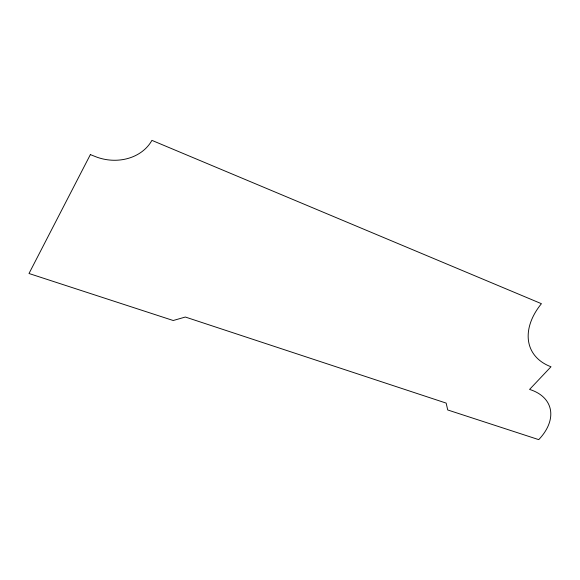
<?xml version="1.0" encoding="UTF-8"?>
<svg xmlns="http://www.w3.org/2000/svg" width="580" height="580" viewBox="0 0 580 580"><rect width="100%" height="100%" fill="white"/><g stroke="black" fill="none" stroke-linecap="round" stroke-linejoin="round"><path stroke-width="0.87" d="M90.371 154.592L29 273.506L173.217 320.508L185.346 317.035L446.158 403.1L447.716 409.966L538.733 439.633A56.586 35.409 -20 0 0 529.576 389.426L551 366.763A68.918 45.167 -26.3 0 1 541.43 303.695L151.909 140.367A44.167 37.287 10.5 0 1 95.366 156.585L90.371 154.592"/></g></svg>
